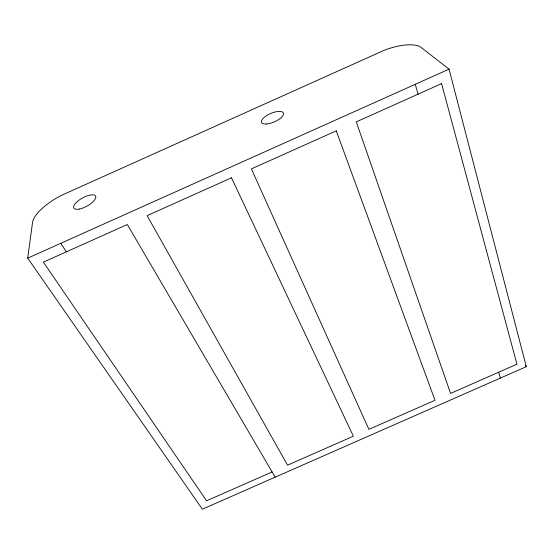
<?xml version="1.0" encoding="UTF-8"?>
<svg xmlns="http://www.w3.org/2000/svg" width="554" height="554" viewBox="0 0 554 554"><rect width="100%" height="100%" fill="white"/><g stroke="black" fill="none" stroke-linecap="round" stroke-linejoin="round"><path stroke-width="0.83" d="M27.7 258.157L32.596 222.064A35.193 12.998 -29.3 0 1 64.091 194.17L383.756 50.483A34.528 12.832 -20 0 1 421.109 47.45L449.052 69.153L526.3 366.679L202.355 509.202L27.7 258.157L449.052 69.153M272.104 471.96L206.566 500.802L43.392 262.139L127.316 224.515L275.158 477.174M525.261 365.301L526.3 366.679M60.801 243.303L66.39 251.828M415.271 84.305L418.125 94.152M498.697 372.226L500.394 378.077M231.496 177.813L147.115 215.638L287.554 465.159L353.369 436.192L231.496 177.813M336.25 130.855L251.405 168.887L368.888 429.357L434.98 400.272L336.25 130.855M441.58 83.633L356.27 121.88L450.561 393.409L516.937 364.193L441.58 83.633M79.215 209.08A12.417 4.661 -28.8 0 0 95.828 197.002A12.417 4.661 -28.8 0 0 79.111 200.105A12.417 4.661 -28.8 0 0 79.215 209.08M266.502 123.992A11.89 4.612 -23.3 0 0 283.516 113.972A11.89 4.612 -23.3 0 0 267.367 115.114A11.89 4.612 -23.3 0 0 266.502 123.992"/></g></svg>
